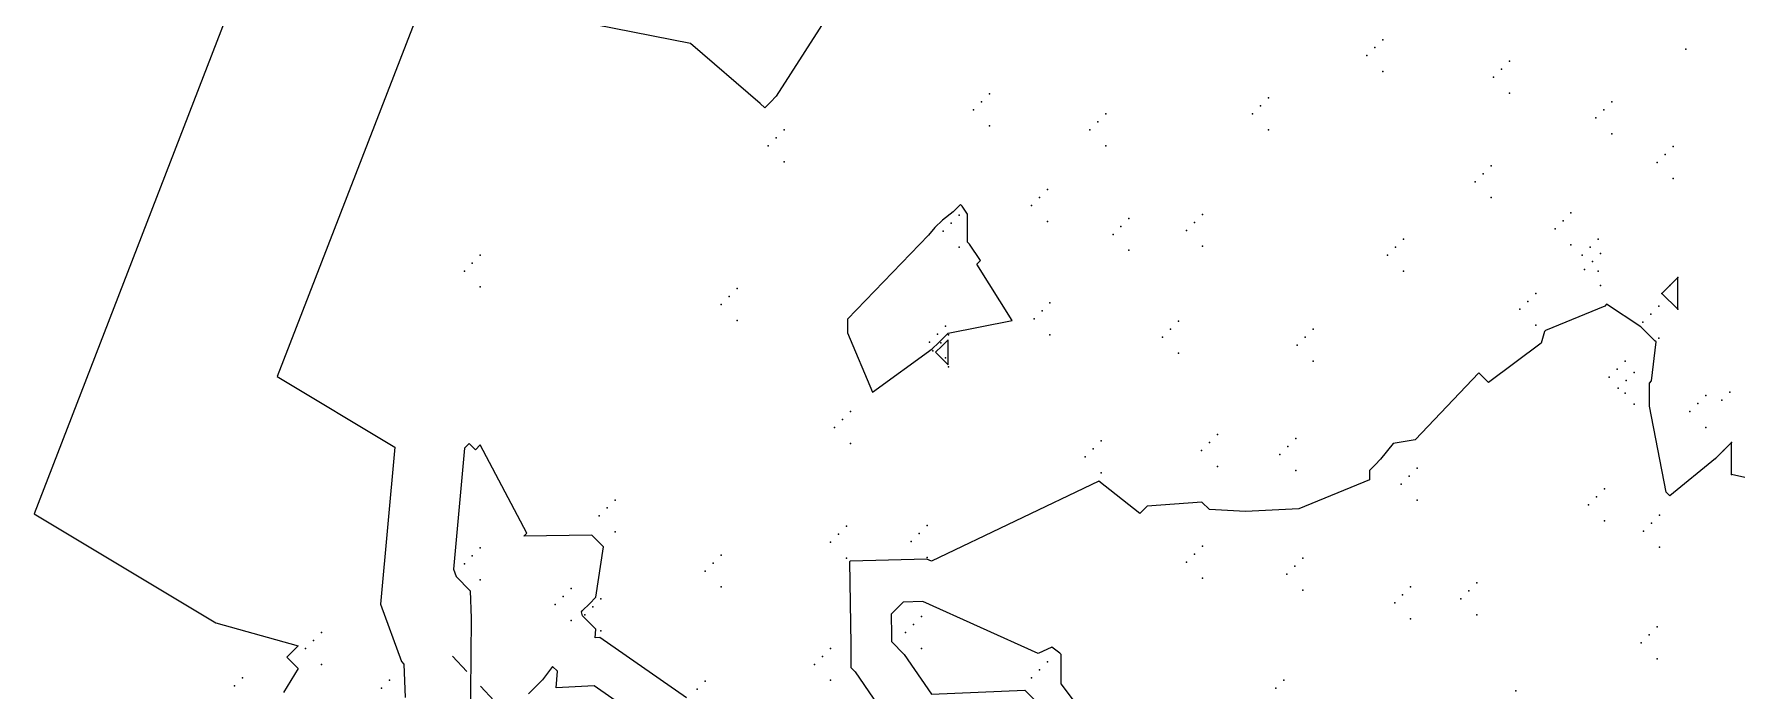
# Model space of a CAD drawing. Header units: metres. Extents: x 419582 to 423558, y 4805372 to 4807539.
# Drawn here: x 421937.89 to 421959.23, y 4806620.87 to 4806629.1 of the extents above; entities that cross this region are included whole.
import ezdxf

# ---------------------------------------------------------------- set-up
doc = ezdxf.new("R2010")
doc.units = ezdxf.units.M
doc.linetypes.add('PHANTOM', pattern=[2.5, 1.25, -0.25, 0.25, -0.25, 0.25, -0.25])
for name, color, linetype in [('C-TINN', 4, 'Continuous'), ('C-TOPO-MAJR', 9, 'Continuous'), ('C-TOPO-MINR', 8, 'Continuous')]:
    doc.layers.add(name, color=color, linetype=linetype)

# ---------------------------------------------------------------- blocks, each defined once
blk = doc.blocks.new('AN30 +0 +0')
at = {"linetype": 'PHANTOM', "flags": 128}
blk.add_lwpolyline([(0, -11.382), (0, 11.382)], dxfattribs=at)

msp = doc.modelspace()

# ---------------------------------------------------------------- linework, layer by layer
at = {"layer": 'C-TINN', "color": 4, "linetype": 'Continuous', "lineweight": -3}
for p in [(421954.69, 4806628.93, 1834.76), (421954.79, 4806629.03, 1834.76), (421958.59, 4806628.91, 1834.78), (421954.59, 4806628.83, 1834.76), (421956.28, 4806628.66, 1834.76), (421956.38, 4806628.76, 1834.76), (421954.79, 4806628.63, 1834.76), (421956.18, 4806628.56, 1834.76), (421949.76, 4806628.25, 1834.55), (421949.86, 4806628.35, 1834.55), (421953.36, 4806628.3, 1834.7), (421956.38, 4806628.36, 1834.76), (421957.66, 4806628.25, 1834.77), (421949.66, 4806628.15, 1834.55), (421951.32, 4806628.1, 1834.62), (421953.16, 4806628.1, 1834.7), (421953.26, 4806628.2, 1834.7), (421957.46, 4806628.05, 1834.77), (421957.56, 4806628.15, 1834.77), (421947.29, 4806627.9, 1834.07), (421949.86, 4806627.95, 1834.55), (421951.12, 4806627.9, 1834.62), (421951.22, 4806628, 1834.62), (421953.36, 4806627.9, 1834.7), (421957.66, 4806627.85, 1834.77), (421947.09, 4806627.7, 1834.07), (421947.19, 4806627.8, 1834.07), (421951.32, 4806627.7, 1834.62), (421958.33, 4806627.59, 1834.9), (421958.43, 4806627.69, 1834.9), (421947.29, 4806627.5, 1834.07), (421956.15, 4806627.45, 1834.74), (421958.23, 4806627.49, 1834.9), (421955.95, 4806627.25, 1834.74), (421956.05, 4806627.35, 1834.74), (421958.43, 4806627.29, 1834.9), (421950.39, 4806626.95, 1834.63), (421950.49, 4806627.05, 1834.63), (421950.59, 4806627.15, 1834.63), (421956.15, 4806627.05, 1834.74), (421949.48, 4806626.83, 1835.05), (421950.59, 4806626.75, 1834.63), (421951.61, 4806626.79, 1834.63), (421952.43, 4806626.74, 1834.8), (421952.53, 4806626.84, 1834.8), (421957.05, 4806626.76, 1834.91), (421957.15, 4806626.86, 1834.91), (421949.28, 4806626.63, 1835.05), (421949.38, 4806626.73, 1835.05), (421951.41, 4806626.59, 1834.63), (421951.51, 4806626.69, 1834.63), (421952.33, 4806626.64, 1834.8), (421955.05, 4806626.53, 1834.82), (421956.95, 4806626.66, 1834.91), (421957.49, 4806626.53, 1834.96), (421943.48, 4806626.33, 1834.77), (421949.48, 4806626.43, 1835.05), (421951.61, 4806626.39, 1834.63), (421952.53, 4806626.44, 1834.8), (421954.85, 4806626.33, 1834.82), (421954.95, 4806626.43, 1834.82), (421957.15, 4806626.46, 1834.91), (421957.29, 4806626.33, 1834.96), (421957.39, 4806626.43, 1834.96), (421957.52, 4806626.35, 1834.95), (421943.28, 4806626.13, 1834.77), (421943.38, 4806626.23, 1834.77), (421955.05, 4806626.13, 1834.82), (421957.32, 4806626.15, 1834.95), (421957.42, 4806626.25, 1834.95), (421957.49, 4806626.13, 1834.96), (421943.48, 4806625.93, 1834.77), (421946.7, 4806625.91, 1834.34), (421957.52, 4806625.95, 1834.95), (421958.39, 4806625.95, 1835), (421958.49, 4806626.05, 1835), (421946.5, 4806625.71, 1834.34), (421946.6, 4806625.81, 1834.34), (421950.62, 4806625.73, 1834.84), (421956.61, 4806625.75, 1834.98), (421956.71, 4806625.85, 1834.98), (421958.25, 4806625.69, 1834.98), (421958.29, 4806625.85, 1835), (421946.7, 4806625.51, 1834.34), (421950.42, 4806625.53, 1834.84), (421950.52, 4806625.63, 1834.84), (421952.23, 4806625.5, 1834.29), (421956.51, 4806625.65, 1834.98), (421958.05, 4806625.49, 1834.98), (421958.15, 4806625.59, 1834.98), (421958.49, 4806625.65, 1835), (421949.11, 4806625.24, 1835.49), (421949.21, 4806625.34, 1835.49), (421949.31, 4806625.44, 1835.49), (421949.35, 4806625.33, 1834.87), (421950.62, 4806625.33, 1834.84), (421952.03, 4806625.3, 1834.29), (421952.13, 4806625.4, 1834.29), (421953.82, 4806625.3, 1834.9), (421953.92, 4806625.4, 1834.9), (421956.71, 4806625.45, 1834.98), (421958.25, 4806625.29, 1834.98), (421949.15, 4806625.13, 1834.87), (421949.25, 4806625.23, 1834.87), (421949.31, 4806625.04, 1835.49), (421952.23, 4806625.1, 1834.29), (421953.72, 4806625.2, 1834.9), (421949.35, 4806624.93, 1834.87), (421953.92, 4806625, 1834.9), (421957.73, 4806624.9, 1835.15), (421957.83, 4806625, 1835.15), (421957.94, 4806624.86, 1835.16), (421957.63, 4806624.8, 1835.15), (421957.74, 4806624.66, 1835.16), (421957.83, 4806624.6, 1835.15), (421957.84, 4806624.76, 1835.16), (421959.14, 4806624.61, 1834.92), (421957.94, 4806624.46, 1835.16), (421958.74, 4806624.47, 1834.58), (421958.84, 4806624.57, 1834.58), (421959.04, 4806624.51, 1834.92), (421948.02, 4806624.27, 1834.81), (421948.12, 4806624.37, 1834.81), (421958.64, 4806624.37, 1834.58), (421947.92, 4806624.17, 1834.81), (421948.12, 4806623.97, 1834.81), (421951.26, 4806624, 1834.95), (421952.62, 4806623.98, 1834.93), (421952.72, 4806624.08, 1834.93), (421953.7, 4806624.03, 1834.93), (421958.84, 4806624.17, 1834.58), (421959.16, 4806623.98, 1835), (421951.06, 4806623.8, 1834.95), (421951.16, 4806623.9, 1834.95), (421952.52, 4806623.88, 1834.93), (421953.5, 4806623.83, 1834.93), (421953.6, 4806623.93, 1834.93), (421958.96, 4806623.78, 1835), (421959.06, 4806623.88, 1835), (421951.26, 4806623.6, 1834.95), (421952.72, 4806623.68, 1834.93), (421953.7, 4806623.63, 1834.93), (421955.12, 4806623.56, 1835.03), (421955.22, 4806623.66, 1835.03), (421959.16, 4806623.58, 1835), (421955.02, 4806623.46, 1835.03), (421957.57, 4806623.4, 1835.18), (421945.07, 4806623.16, 1834.74), (421945.17, 4806623.26, 1834.74), (421955.22, 4806623.26, 1835.03), (421957.37, 4806623.2, 1835.18), (421957.47, 4806623.3, 1835.18), (421944.97, 4806623.06, 1834.74), (421948.07, 4806622.93, 1834.93), (421949.08, 4806622.94, 1834.96), (421957.57, 4806623, 1835.18), (421958.16, 4806622.97, 1835.12), (421958.26, 4806623.07, 1835.12), (421945.17, 4806622.86, 1834.74), (421947.87, 4806622.73, 1834.93), (421947.97, 4806622.83, 1834.93), (421948.88, 4806622.74, 1834.96), (421948.98, 4806622.84, 1834.96), (421952.53, 4806622.68, 1835.06), (421958.06, 4806622.87, 1835.12), (421943.38, 4806622.56, 1835.15), (421943.48, 4806622.66, 1835.15), (421946.4, 4806622.47, 1834.95), (421946.5, 4806622.57, 1834.95), (421948.07, 4806622.53, 1834.93), (421949.08, 4806622.54, 1834.96), (421952.33, 4806622.48, 1835.06), (421952.43, 4806622.58, 1835.06), (421953.79, 4806622.53, 1835.09), (421958.26, 4806622.67, 1835.12), (421943.28, 4806622.46, 1835.15), (421943.48, 4806622.26, 1835.15), (421946.3, 4806622.37, 1834.95), (421952.53, 4806622.28, 1835.06), (421953.59, 4806622.33, 1835.09), (421953.69, 4806622.43, 1835.09), (421944.52, 4806622.05, 1835.73), (421944.62, 4806622.15, 1835.73), (421946.5, 4806622.17, 1834.95), (421953.79, 4806622.13, 1835.09), (421955.04, 4806622.07, 1835.1), (421955.14, 4806622.17, 1835.1), (421955.87, 4806622.12, 1835.18), (421955.97, 4806622.22, 1835.18), (421944.42, 4806621.95, 1835.73), (421944.89, 4806621.92, 1834.86), (421944.99, 4806622.02, 1834.86), (421954.94, 4806621.97, 1835.1), (421955.77, 4806622.02, 1835.18), (421944.62, 4806621.75, 1835.73), (421944.79, 4806621.82, 1834.86), (421944.99, 4806621.62, 1834.86), (421948.91, 4806621.7, 1836.35), (421949.01, 4806621.8, 1836.35), (421955.14, 4806621.77, 1835.1), (421955.97, 4806621.82, 1835.18), (421958.23, 4806621.67, 1835.21), (421941.29, 4806621.4, 1833.19), (421941.39, 4806621.5, 1833.19), (421941.49, 4806621.6, 1833.19), (421947.87, 4806621.4, 1834.5), (421948.81, 4806621.6, 1836.35), (421949.01, 4806621.4, 1836.35), (421958.03, 4806621.47, 1835.21), (421958.13, 4806621.57, 1835.21), (421941.49, 4806621.2, 1833.19), (421947.67, 4806621.2, 1834.5), (421947.77, 4806621.3, 1834.5), (421950.59, 4806621.23, 1836.09), (421958.23, 4806621.27, 1835.21), (421940.5, 4806621.03, 1832.55), (421942.34, 4806621, 1833.78), (421946.3, 4806620.99, 1834.95), (421947.87, 4806621, 1834.5), (421950.39, 4806621.03, 1836.09), (421950.49, 4806621.13, 1836.09), (421953.55, 4806621, 1835.24), (421940.4, 4806620.93, 1832.55), (421942.24, 4806620.9, 1833.78), (421946.2, 4806620.89, 1834.95), (421953.45, 4806620.9, 1835.24), (421956.46, 4806620.87, 1835.27)]:
    msp.add_point(p, dxfattribs=at)
at = {"layer": 'C-TOPO-MAJR', "color": 9, "linetype": 'Continuous', "lineweight": -3, "elevation": 1835, "flags": 128}
for points in [[(421949.221, 4806625.232), (421949.242, 4806625.253), (421949.321, 4806625.332), (421949.342, 4806625.353), (421950.147, 4806625.508), (421949.704, 4806626.216), (421949.728, 4806626.24), (421949.751, 4806626.263), (421949.612, 4806626.468), (421949.588, 4806626.492), (421949.588, 4806626.844), (421949.518, 4806626.942), (421949.498, 4806626.962), (421949.408, 4806626.872), (421949.273, 4806626.769), (421949.178, 4806626.674), (421949.098, 4806626.579), (421948.083, 4806625.525), (421948.083, 4806625.355), (421948.397, 4806624.613), (421949.142, 4806625.153), (421949.221, 4806625.232)], [(421958.49, 4806626.05), (421958.39, 4806625.95), (421958.29, 4806625.85), (421958.49, 4806625.65), (421958.49, 4806626.05)], [(421949.342, 4806624.953), (421949.342, 4806625.269), (421949.263, 4806625.19), (421949.184, 4806625.111), (421949.342, 4806624.953)]]:
    msp.add_lwpolyline(points, close=True, dxfattribs=at)
for points in [[(421959.927, 4806623.407), (421959.16, 4806623.58), (421959.16, 4806623.98), (421959.06, 4806623.88), (421958.96, 4806623.78), (421958.389, 4806623.314), (421958.344, 4806623.359), (421958.133, 4806624.435), (421958.133, 4806624.725), (421958.161, 4806624.752), (421958.216, 4806625.242), (421958.201, 4806625.256), (421958.024, 4806625.432), (421957.597, 4806625.713), (421957.573, 4806625.688), (421956.83, 4806625.385), (421956.818, 4806625.374), (421956.776, 4806625.225), (421956.114, 4806624.734), (421955.994, 4806624.854), (421955.196, 4806624.013), (421954.92, 4806623.969), (421954.764, 4806623.771), (421954.694, 4806623.701), (421954.624, 4806623.631), (421954.624, 4806623.511), (421953.739, 4806623.149), (421953.07, 4806623.118), (421952.618, 4806623.142), (421952.525, 4806623.234), (421951.837, 4806623.182), (421951.792, 4806623.136), (421951.746, 4806623.091), (421951.231, 4806623.496), (421949.133, 4806622.494), (421949.078, 4806622.519), (421948.116, 4806622.494), (421948.111, 4806622.489), (421948.106, 4806622.484), (421948.124, 4806621.454), (421948.124, 4806621.162), (421948.178, 4806621.108), (421949.144, 4806619.694)], [(421946.064, 4806620.782), (421944.98, 4806621.535), (421944.921, 4806621.532), (421944.93, 4806621.641), (421944.763, 4806621.809), (421944.747, 4806621.857), (421944.763, 4806621.873), (421944.847, 4806621.957), (421944.93, 4806622.041), (421945.026, 4806622.674), (421944.878, 4806622.821), (421944.025, 4806622.806), (421944.062, 4806622.843), (421943.48, 4806623.951), (421943.419, 4806623.89), (421943.341, 4806623.969), (421943.28, 4806623.909), (421943.143, 4806622.394), (421943.177, 4806622.3), (421943.355, 4806622.122), (421943.366, 4806621.779), (421943.353, 4806620.376)]]:
    msp.add_lwpolyline(points, dxfattribs=at)
at = {"layer": 'C-TOPO-MINR', "color": 8, "linetype": 'Continuous', "lineweight": -3, "flags": 128}
for points, elevation in [([(421940.593, 4806630.079), (421937.887, 4806623.087), (421940.165, 4806621.721), (421941.196, 4806621.431), (421941.126, 4806621.36), (421941.055, 4806621.29), (421941.196, 4806621.15), (421941.014, 4806620.849)], 1833), ([(421942.788, 4806629.597), (421940.934, 4806624.806), (421942.408, 4806623.922), (421942.23, 4806621.955), (421942.491, 4806621.234), (421942.523, 4806621.202), (421942.537, 4806620.786)], 1834), ([(421947.906, 4806629.442), (421947.189, 4806628.32), (421947.117, 4806628.248), (421947.045, 4806628.176), (421946.989, 4806628.232), (421946.114, 4806628.98), (421942.988, 4806629.599)], 1834), ([(421950.965, 4806620.686), (421950.76, 4806620.957), (421950.76, 4806621.322), (421950.742, 4806621.339), (421950.643, 4806621.417), (421950.643, 4806621.417), (421950.47, 4806621.334), (421949.028, 4806621.986), (421948.778, 4806621.98), (421948.703, 4806621.905), (421948.628, 4806621.829), (421948.632, 4806621.562), (421948.632, 4806621.486), (421948.794, 4806621.324), (421949.135, 4806620.825), (421950.303, 4806620.877), (421950.484, 4806620.695)], 1836), ([(421945.352, 4806620.621), (421944.909, 4806620.929), (421944.429, 4806620.905), (421944.447, 4806621.113), (421944.385, 4806621.175), (421944.26, 4806621.007), (421944.172, 4806620.919), (421944.085, 4806620.832)], 1836)]:
    msp.add_lwpolyline(points, dxfattribs=dict(at, elevation=elevation))

# ---------------------------------------------------------------- block references
at = {"rotation": 43.1830892}
msp.add_blockref('AN30 +0 +0', (421950.92, 4806613.002, 1838.947), dxfattribs=at)

doc.saveas('drawing.dxf')
